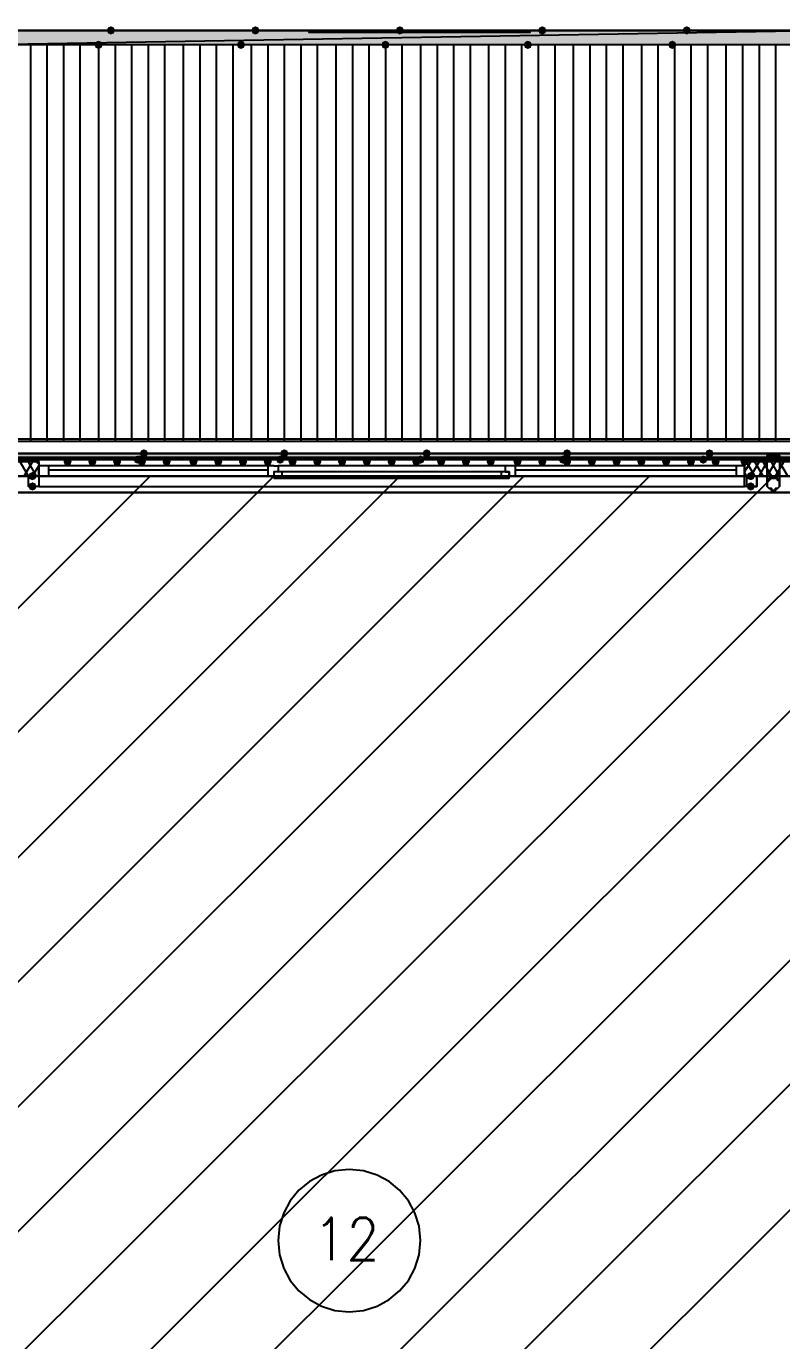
# Model space of a CAD drawing. Header units: millimetres. Extents: x 0 to 420, y 0 to 297.
# Drawn here: x 347.39 to 362.88, y 218.86 to 245.83 of the extents above; entities that cross this region are included whole.
import ezdxf

# ---------------------------------------------------------------- set-up
doc = ezdxf.new("R2010")
doc.units = ezdxf.units.MM
doc.layers.get('0').update_dxf_attribs({"linetype": 'CONTINUOUS'})
doc.styles.get("Standard").update_dxf_attribs({"font": 'STANDARD'})

msp = doc.modelspace()

# ---------------------------------------------------------------- hatches: boundary and pattern name
at = {"true_color": 0x000007}
h = msp.add_hatch(color=0, dxfattribs=at)
h.paths.add_polyline_path([(363.558667, 245.448667), (346.202, 245.448667), (363.558667, 245.745)], flags=0)
h.paths.add_polyline_path([(346.202, 245.448667), (363.558667, 245.745), (346.202, 245.745)], flags=0)
at = {"true_color": 0x0000fe}
for points in [[(349.207667, 245.745), (349.182796, 245.685204), (349.123, 245.660333), (349.063204, 245.685204), (349.038333, 245.745), (349.063204, 245.804796), (349.123, 245.829667), (349.182796, 245.804796)], [(352.171, 245.745), (352.146129, 245.685204), (352.086333, 245.660333), (352.026538, 245.685204), (352.001667, 245.745), (352.026537, 245.804796), (352.086333, 245.829667), (352.146129, 245.804796)], [(355.134333, 245.745), (355.109462, 245.685204), (355.049667, 245.660333), (354.989871, 245.685204), (354.965, 245.745), (354.989871, 245.804796), (355.049667, 245.829667), (355.109462, 245.804796)], [(358.055333, 245.745), (358.030463, 245.685204), (357.970667, 245.660333), (357.910871, 245.685204), (357.886, 245.745), (357.910871, 245.804796), (357.970667, 245.829667), (358.030462, 245.804796)], [(361.018667, 245.745), (360.993796, 245.685204), (360.934, 245.660333), (360.874204, 245.685204), (360.849333, 245.745), (360.874204, 245.804796), (360.934, 245.829667), (360.993796, 245.804796)], [(348.953667, 245.448667), (348.928796, 245.388871), (348.869, 245.364), (348.809204, 245.388871), (348.784333, 245.448667), (348.809204, 245.508462), (348.869, 245.533333), (348.928796, 245.508463)], [(351.874667, 245.448667), (351.849796, 245.388871), (351.79, 245.364), (351.730204, 245.388871), (351.705333, 245.448667), (351.730204, 245.508462), (351.79, 245.533333), (351.849796, 245.508463)], [(354.838, 245.448667), (354.813129, 245.388871), (354.753333, 245.364), (354.693537, 245.388871), (354.668667, 245.448667), (354.693537, 245.508462), (354.753333, 245.533333), (354.813129, 245.508463)], [(357.759, 245.448667), (357.734129, 245.388871), (357.674333, 245.364), (357.614537, 245.388871), (357.589667, 245.448667), (357.614537, 245.508462), (357.674333, 245.533333), (357.734129, 245.508463)], [(360.722333, 245.448667), (360.697462, 245.388871), (360.637667, 245.364), (360.577871, 245.388871), (360.553, 245.448667), (360.577871, 245.508462), (360.637667, 245.533333), (360.697462, 245.508463)], [(349.885, 237.066667), (349.860129, 237.006871), (349.800333, 236.982), (349.740538, 237.006871), (349.715667, 237.066667), (349.740537, 237.126462), (349.800333, 237.151333), (349.860129, 237.126463)], [(352.763667, 237.066667), (352.738796, 237.006871), (352.679, 236.982), (352.619204, 237.006871), (352.594333, 237.066667), (352.619204, 237.126462), (352.679, 237.151333), (352.738796, 237.126463)], [(355.684667, 237.066667), (355.659796, 237.006871), (355.6, 236.982), (355.540204, 237.006871), (355.515333, 237.066667), (355.540204, 237.126462), (355.6, 237.151333), (355.659796, 237.126463)], [(358.563333, 237.066667), (358.538462, 237.006871), (358.478667, 236.982), (358.418871, 237.006871), (358.394, 237.066667), (358.418871, 237.126462), (358.478667, 237.151333), (358.538462, 237.126463)], [(361.484333, 237.066667), (361.459462, 237.006871), (361.399667, 236.982), (361.339871, 237.006871), (361.315, 237.066667), (361.339871, 237.126462), (361.399667, 237.151333), (361.459462, 237.126463)], [(349.758, 236.939667), (349.733129, 236.879871), (349.673333, 236.855), (349.613538, 236.879871), (349.588667, 236.939667), (349.613537, 236.999462), (349.673333, 237.024333), (349.733129, 236.999463)], [(349.800333, 236.939667), (349.775463, 236.879871), (349.715667, 236.855), (349.655871, 236.879871), (349.631, 236.939667), (349.655871, 236.999462), (349.715667, 237.024333), (349.775462, 236.999463)], [(349.800333, 236.939667), (349.775463, 236.879871), (349.715667, 236.855), (349.655871, 236.879871), (349.631, 236.939667), (349.655871, 236.999462), (349.715667, 237.024333), (349.775462, 236.999463)], [(352.679, 236.939667), (352.654129, 236.879871), (352.594333, 236.855), (352.534537, 236.879871), (352.509667, 236.939667), (352.534537, 236.999462), (352.594333, 237.024333), (352.654129, 236.999463)], [(352.679, 236.939667), (352.654129, 236.879871), (352.594333, 236.855), (352.534537, 236.879871), (352.509667, 236.939667), (352.534537, 236.999462), (352.594333, 237.024333), (352.654129, 236.999463)], [(352.679, 236.939667), (352.654129, 236.879871), (352.594333, 236.855), (352.534537, 236.879871), (352.509667, 236.939667), (352.534537, 236.999462), (352.594333, 237.024333), (352.654129, 236.999463)], [(355.557667, 236.939667), (355.532796, 236.879871), (355.473, 236.855), (355.413204, 236.879871), (355.388333, 236.939667), (355.413204, 236.999462), (355.473, 237.024333), (355.532796, 236.999463)], [(355.557667, 236.939667), (355.532796, 236.879871), (355.473, 236.855), (355.413204, 236.879871), (355.388333, 236.939667), (355.413204, 236.999462), (355.473, 237.024333), (355.532796, 236.999463)], [(355.557667, 236.939667), (355.532796, 236.879871), (355.473, 236.855), (355.413204, 236.879871), (355.388333, 236.939667), (355.413204, 236.999462), (355.473, 237.024333), (355.532796, 236.999463)], [(358.478667, 236.939667), (358.453796, 236.879871), (358.394, 236.855), (358.334204, 236.879871), (358.309333, 236.939667), (358.334204, 236.999462), (358.394, 237.024333), (358.453796, 236.999463)], [(358.478667, 236.939667), (358.453796, 236.879871), (358.394, 236.855), (358.334204, 236.879871), (358.309333, 236.939667), (358.334204, 236.999462), (358.394, 237.024333), (358.453796, 236.999463)], [(358.478667, 236.939667), (358.453796, 236.879871), (358.394, 236.855), (358.334204, 236.879871), (358.309333, 236.939667), (358.334204, 236.999462), (358.394, 237.024333), (358.453796, 236.999463)], [(361.357333, 236.939667), (361.332462, 236.879871), (361.272667, 236.855), (361.212871, 236.879871), (361.188, 236.939667), (361.212871, 236.999462), (361.272667, 237.024333), (361.332462, 236.999463)], [(361.357333, 236.939667), (361.332462, 236.879871), (361.272667, 236.855), (361.212871, 236.879871), (361.188, 236.939667), (361.212871, 236.999462), (361.272667, 237.024333), (361.332462, 236.999463)], [(361.357333, 236.939667), (361.332462, 236.879871), (361.272667, 236.855), (361.212871, 236.879871), (361.188, 236.939667), (361.212871, 236.999462), (361.272667, 237.024333), (361.332462, 236.999463)]]:
    msp.add_hatch(color=0, dxfattribs=at).paths.add_polyline_path(points, flags=0)
at = {"true_color": 0x000007}
h = msp.add_hatch(color=0, dxfattribs=at)
h.paths.add_polyline_path([(119.507, 237.066667), (381.550333, 237.066667), (119.507, 236.939667)], flags=0)
h.paths.add_polyline_path([(381.550333, 237.066667), (119.507, 236.939667), (381.550333, 236.939667)], flags=0)
for points in [[(348.318667, 236.897333), (348.293796, 236.837537), (348.234, 236.812667), (348.174204, 236.837537), (348.149333, 236.897333), (348.174204, 236.957129), (348.234, 236.982), (348.293796, 236.957129)], [(348.826667, 236.897333), (348.801796, 236.837537), (348.742, 236.812667), (348.682204, 236.837537), (348.657333, 236.897333), (348.682204, 236.957129), (348.742, 236.982), (348.801796, 236.957129)], [(349.334667, 236.897333), (349.309796, 236.837537), (349.25, 236.812667), (349.190204, 236.837537), (349.165333, 236.897333), (349.190204, 236.957129), (349.25, 236.982), (349.309796, 236.957129)], [(349.842667, 236.897333), (349.817796, 236.837537), (349.758, 236.812667), (349.698204, 236.837537), (349.673333, 236.897333), (349.698204, 236.957129), (349.758, 236.982), (349.817796, 236.957129)], [(350.350667, 236.897333), (350.325796, 236.837537), (350.266, 236.812667), (350.206204, 236.837537), (350.181333, 236.897333), (350.206204, 236.957129), (350.266, 236.982), (350.325796, 236.957129)], [(350.901, 236.897333), (350.876129, 236.837537), (350.816333, 236.812667), (350.756537, 236.837537), (350.731667, 236.897333), (350.756537, 236.957129), (350.816333, 236.982), (350.876129, 236.957129)], [(351.409, 236.897333), (351.384129, 236.837537), (351.324333, 236.812667), (351.264537, 236.837537), (351.239667, 236.897333), (351.264537, 236.957129), (351.324333, 236.982), (351.384129, 236.957129)], [(351.917, 236.897333), (351.892129, 236.837537), (351.832333, 236.812667), (351.772538, 236.837537), (351.747667, 236.897333), (351.772537, 236.957129), (351.832333, 236.982), (351.892129, 236.957129)], [(352.425, 236.897333), (352.400129, 236.837537), (352.340333, 236.812667), (352.280538, 236.837537), (352.255667, 236.897333), (352.280537, 236.957129), (352.340333, 236.982), (352.400129, 236.957129)], [(352.933, 236.897333), (352.908129, 236.837537), (352.848333, 236.812667), (352.788537, 236.837537), (352.763667, 236.897333), (352.788537, 236.957129), (352.848333, 236.982), (352.908129, 236.957129)], [(353.441, 236.897333), (353.416129, 236.837537), (353.356333, 236.812667), (353.296538, 236.837537), (353.271667, 236.897333), (353.296537, 236.957129), (353.356333, 236.982), (353.416129, 236.957129)], [(353.949, 236.897333), (353.924129, 236.837537), (353.864333, 236.812667), (353.804537, 236.837537), (353.779667, 236.897333), (353.804537, 236.957129), (353.864333, 236.982), (353.924129, 236.957129)], [(354.457, 236.897333), (354.432129, 236.837537), (354.372333, 236.812667), (354.312538, 236.837537), (354.287667, 236.897333), (354.312537, 236.957129), (354.372333, 236.982), (354.432129, 236.957129)], [(354.965, 236.897333), (354.940129, 236.837537), (354.880333, 236.812667), (354.820538, 236.837537), (354.795667, 236.897333), (354.820537, 236.957129), (354.880333, 236.982), (354.940129, 236.957129)], [(355.473, 236.897333), (355.448129, 236.837537), (355.388333, 236.812667), (355.328538, 236.837537), (355.303667, 236.897333), (355.328537, 236.957129), (355.388333, 236.982), (355.448129, 236.957129)], [(355.981, 236.897333), (355.956129, 236.837537), (355.896333, 236.812667), (355.836537, 236.837537), (355.811667, 236.897333), (355.836537, 236.957129), (355.896333, 236.982), (355.956129, 236.957129)], [(356.489, 236.897333), (356.464129, 236.837537), (356.404333, 236.812667), (356.344538, 236.837537), (356.319667, 236.897333), (356.344537, 236.957129), (356.404333, 236.982), (356.464129, 236.957129)], [(356.997, 236.897333), (356.972129, 236.837537), (356.912333, 236.812667), (356.852538, 236.837537), (356.827667, 236.897333), (356.852537, 236.957129), (356.912333, 236.982), (356.972129, 236.957129)], [(357.547333, 236.897333), (357.522462, 236.837537), (357.462667, 236.812667), (357.402871, 236.837537), (357.378, 236.897333), (357.402871, 236.957129), (357.462667, 236.982), (357.522462, 236.957129)], [(358.055333, 236.897333), (358.030463, 236.837537), (357.970667, 236.812667), (357.910871, 236.837537), (357.886, 236.897333), (357.910871, 236.957129), (357.970667, 236.982), (358.030462, 236.957129)], [(358.563333, 236.897333), (358.538462, 236.837537), (358.478667, 236.812667), (358.418871, 236.837537), (358.394, 236.897333), (358.418871, 236.957129), (358.478667, 236.982), (358.538462, 236.957129)], [(359.071333, 236.897333), (359.046462, 236.837537), (358.986667, 236.812667), (358.926871, 236.837537), (358.902, 236.897333), (358.926871, 236.957129), (358.986667, 236.982), (359.046462, 236.957129)], [(359.579333, 236.897333), (359.554463, 236.837537), (359.494667, 236.812667), (359.434871, 236.837537), (359.41, 236.897333), (359.434871, 236.957129), (359.494667, 236.982), (359.554462, 236.957129)], [(360.087333, 236.897333), (360.062462, 236.837537), (360.002667, 236.812667), (359.942871, 236.837537), (359.918, 236.897333), (359.942871, 236.957129), (360.002667, 236.982), (360.062462, 236.957129)], [(360.595333, 236.897333), (360.570462, 236.837537), (360.510667, 236.812667), (360.450871, 236.837537), (360.426, 236.897333), (360.450871, 236.957129), (360.510667, 236.982), (360.570462, 236.957129)], [(361.103333, 236.897333), (361.078463, 236.837537), (361.018667, 236.812667), (360.958871, 236.837537), (360.934, 236.897333), (360.958871, 236.957129), (361.018667, 236.982), (361.078462, 236.957129)], [(361.611333, 236.897333), (361.586462, 236.837537), (361.526667, 236.812667), (361.466871, 236.837537), (361.442, 236.897333), (361.466871, 236.957129), (361.526667, 236.982), (361.586462, 236.957129)], [(362.204, 236.897333), (362.179129, 236.837537), (362.119333, 236.812667), (362.059537, 236.837537), (362.034667, 236.897333), (362.059537, 236.957129), (362.119333, 236.982), (362.179129, 236.957129)], [(347.599, 236.601), (347.574129, 236.541204), (347.514333, 236.516333), (347.454538, 236.541204), (347.429667, 236.601), (347.454537, 236.660796), (347.514333, 236.685667), (347.574129, 236.660796)], [(362.331, 236.601), (362.306129, 236.541204), (362.246333, 236.516333), (362.186537, 236.541204), (362.161667, 236.601), (362.186537, 236.660796), (362.246333, 236.685667), (362.306129, 236.660796)], [(347.599, 236.389333), (347.574129, 236.329537), (347.514333, 236.304667), (347.454538, 236.329537), (347.429667, 236.389333), (347.454537, 236.449129), (347.514333, 236.474), (347.574129, 236.449129)], [(362.331, 236.389333), (362.306129, 236.329537), (362.246333, 236.304667), (362.186537, 236.329537), (362.161667, 236.389333), (362.186537, 236.449129), (362.246333, 236.474), (362.306129, 236.449129)]]:
    msp.add_hatch(color=0, dxfattribs=at).paths.add_polyline_path(points, flags=0)

# ---------------------------------------------------------------- linework, layer by layer
at = {"color": 0, "true_color": 0x000007}
for points in [[(363.558667, 245.745), (363.558667, 245.448667), (346.202, 245.448667), (346.202, 245.745), (346.202, 245.448667), (328.803, 245.448667), (328.803, 245.745), (328.803, 245.448667), (311.404, 245.448667), (311.404, 245.745), (311.404, 245.448667), (294.005, 245.448667), (294.005, 245.745), (276.648333, 245.745), (276.648333, 245.448667), (294.005, 245.448667), (294.005, 245.745), (311.404, 245.745), (328.803, 245.745), (346.202, 245.745)], [(363.558667, 245.448667), (346.202, 245.448667), (363.558667, 245.745)], [(346.202, 245.448667), (363.558667, 245.745), (346.202, 245.745)], [(357.716667, 245.745), (357.716667, 245.702667), (353.187, 245.702667), (353.187, 245.745)], [(381.550333, 244.898333), (381.550333, 245.448667), (119.507, 245.448667), (119.507, 244.898333), (119.507, 237.871), (119.507, 237.320667), (381.550333, 237.320667), (381.550333, 237.871)], [(363.601, 236.982), (346.202, 236.982), (346.202, 237.363), (363.601, 237.363)], [(119.507, 237.066667), (381.550333, 237.066667), (119.507, 236.939667)], [(381.550333, 237.066667), (119.507, 236.939667), (381.550333, 236.939667)], [(119.507, 237.066667), (119.507, 236.939667), (381.550333, 236.939667), (381.550333, 237.066667)], [(347.641333, 236.601), (347.641333, 236.812667)], [(362.119333, 236.601), (362.119333, 236.812667)], [(362.585, 236.982), (362.585, 237.024333), (362.627333, 237.024333), (362.669667, 237.024333), (362.712, 237.024333), (362.754333, 237.024333), (362.796667, 237.024333), (362.839, 237.024333), (362.839, 236.982), (362.796667, 236.982), (362.754333, 236.982), (362.712, 236.982), (362.669667, 236.982), (362.627333, 236.982)], [(392.938, 236.601), (258.868333, 236.601), (258.868333, 205.613), (242.189, 205.613), (242.189, 236.601), (108.161667, 236.601), (108.161667, 119.972667), (242.189, 119.972667), (242.189, 150.960667), (258.868333, 150.960667), (258.868333, 119.972667), (392.938, 119.972667)], [(347.429667, 236.601), (347.641333, 236.601), (347.641333, 236.389333), (347.429667, 236.389333), (347.429667, 236.601), (347.641333, 236.601), (347.641333, 236.389333), (347.429667, 236.389333)], [(352.467333, 236.558667), (352.636667, 236.558667), (352.636667, 236.685667), (352.467333, 236.685667)], [(357.293333, 236.685667), (357.124, 236.685667), (357.124, 236.558667), (357.293333, 236.558667)], [(362.119333, 236.601), (362.373333, 236.601), (362.373333, 236.389333), (362.119333, 236.389333)], [(362.161667, 236.601), (362.161667, 236.389333), (362.373333, 236.389333), (362.373333, 236.601)], [(362.585, 236.431667), (362.585, 236.389333), (362.627333, 236.347), (362.669667, 236.347), (362.669667, 236.304667), (362.712, 236.304667), (362.754333, 236.304667), (362.754333, 236.347), (362.796667, 236.347), (362.839, 236.389333), (362.839, 236.431667), (362.839, 236.474), (362.839, 236.516333), (362.796667, 236.516333), (362.796667, 236.558667), (362.754333, 236.558667), (362.712, 236.558667), (362.669667, 236.558667), (362.627333, 236.558667), (362.627333, 236.516333), (362.585, 236.516333), (362.585, 236.474), (362.585, 236.431667), (362.585, 236.474), (362.585, 236.516333), (362.627333, 236.516333), (362.627333, 236.558667), (362.669667, 236.558667), (362.712, 236.558667), (362.754333, 236.558667), (362.796667, 236.558667), (362.796667, 236.516333), (362.839, 236.516333), (362.839, 236.474), (362.839, 236.431667), (362.839, 236.389333), (362.796667, 236.347), (362.754333, 236.347), (362.754333, 236.304667), (362.712, 236.304667), (362.669667, 236.304667), (362.669667, 236.347), (362.627333, 236.347), (362.585, 236.389333)], [(362.839, 236.431667), (362.839, 236.389333), (362.796667, 236.347), (362.754333, 236.347), (362.754333, 236.304667), (362.712, 236.304667), (362.669667, 236.304667), (362.669667, 236.347), (362.627333, 236.347), (362.585, 236.389333), (362.585, 236.431667), (362.585, 236.474), (362.585, 236.516333), (362.627333, 236.516333), (362.627333, 236.558667), (362.669667, 236.558667), (362.712, 236.558667), (362.754333, 236.558667), (362.796667, 236.558667), (362.796667, 236.516333), (362.839, 236.516333), (362.839, 236.474)], [(242.189, 236.262333), (242.189, 205.613), (258.868333, 205.613), (258.868333, 236.262333), (392.557, 236.262333), (392.557, 120.311333), (258.868333, 120.311333), (258.868333, 150.960667), (242.189, 150.960667), (242.189, 120.311333), (108.500333, 120.311333), (108.500333, 236.262333)]]:
    msp.add_lwpolyline(points, close=True, dxfattribs=at)
for points in [[(363.558667, 245.745), (346.202, 245.745)], [(353.187, 245.702667), (353.187, 245.745), (357.716667, 245.745)], [(119.507, 236.939667), (381.550333, 236.939667), (119.507, 236.939667), (381.550333, 236.939667)], [(119.507, 236.939667), (381.550333, 236.939667)], [(119.507, 236.939667), (381.550333, 236.939667)], [(347.641333, 236.897333), (344.762667, 236.897333)], [(347.429667, 236.601), (347.260333, 236.897333)], [(347.345, 236.601), (347.514333, 236.897333)], [(347.599, 236.601), (347.429667, 236.897333)], [(347.514333, 236.601), (347.641333, 236.812667)], [(347.641333, 236.855), (347.599, 236.897333)], [(347.641333, 236.897333), (347.641333, 236.982), (362.119333, 236.982), (362.119333, 236.897333)], [(347.641333, 236.897333), (347.641333, 236.812667), (347.641333, 236.601)], [(347.641333, 236.897333), (347.641333, 236.812667)], [(347.641333, 236.601), (347.853, 236.601), (347.853, 236.812667), (347.641333, 236.812667)], [(352.340333, 236.812667), (347.853, 236.812667)], [(352.467333, 236.812667), (352.340333, 236.812667), (352.340333, 236.601), (352.467333, 236.601)], [(352.467333, 236.812667), (352.552, 236.812667), (352.552, 236.685667), (352.467333, 236.685667), (352.467333, 236.601)], [(357.208667, 236.812667), (352.552, 236.812667)], [(357.335667, 236.812667), (357.208667, 236.812667), (357.208667, 236.685667), (357.293333, 236.685667), (357.293333, 236.601), (357.335667, 236.601)], [(357.335667, 236.601), (357.420333, 236.601), (357.420333, 236.812667), (357.335667, 236.812667)], [(361.95, 236.812667), (357.420333, 236.812667)], [(362.119333, 236.812667), (361.95, 236.812667), (361.95, 236.601), (362.119333, 236.601)], [(362.119333, 236.685667), (362.246333, 236.897333)], [(362.119333, 236.897333), (362.119333, 236.812667), (362.119333, 236.601)], [(362.119333, 236.897333), (362.119333, 236.812667)], [(365.040333, 236.897333), (362.119333, 236.897333)], [(362.331, 236.601), (362.161667, 236.897333)], [(362.246333, 236.601), (362.415667, 236.897333)], [(362.500333, 236.601), (362.331, 236.897333)], [(362.415667, 236.601), (362.585, 236.897333)], [(362.669667, 236.601), (362.500333, 236.897333)], [(362.585, 236.431667), (362.585, 236.982)], [(362.585, 236.601), (362.754333, 236.897333)], [(362.839, 236.601), (362.669667, 236.897333)], [(362.754333, 236.601), (362.923667, 236.897333)], [(362.839, 236.982), (362.839, 236.431667)], [(363.008333, 236.601), (362.839, 236.897333)], [(344.762667, 236.601), (347.641333, 236.601)], [(354.880333, 236.601), (347.641333, 236.601), (347.641333, 236.516333)], [(354.880333, 236.601), (347.641333, 236.601), (347.641333, 236.516333)], [(347.641333, 236.601), (362.119333, 236.601)], [(347.641333, 236.516333), (347.641333, 236.389333), (354.880333, 236.389333)], [(347.641333, 236.516333), (347.641333, 236.389333), (354.880333, 236.389333)], [(347.853, 236.728), (352.340333, 236.728)], [(347.853, 236.601), (352.340333, 236.601)], [(357.124, 236.685667), (352.636667, 236.685667)], [(352.636667, 236.601), (357.124, 236.601)], [(352.636667, 236.558667), (357.124, 236.558667)], [(352.636667, 236.558667), (357.124, 236.558667)], [(362.119333, 236.516333), (362.119333, 236.601), (354.880333, 236.601)], [(362.119333, 236.516333), (362.119333, 236.601), (354.880333, 236.601)], [(354.880333, 236.389333), (362.119333, 236.389333), (362.119333, 236.516333)], [(354.880333, 236.389333), (362.119333, 236.389333), (362.119333, 236.516333)], [(357.420333, 236.728), (361.95, 236.728)], [(357.420333, 236.601), (361.95, 236.601)], [(362.161667, 236.601), (362.119333, 236.685667)], [(362.119333, 236.601), (365.040333, 236.601)], [(355.473, 220.9165), (355.443328, 221.210844), (355.358228, 221.484996), (355.223572, 221.733083), (355.045232, 221.949232), (354.829083, 222.127572), (354.580996, 222.262228), (354.306844, 222.347328), (354.0125, 222.377), (353.718156, 222.347328), (353.444004, 222.262228), (353.195917, 222.127572), (352.979768, 221.949232), (352.801428, 221.733083), (352.666772, 221.484996), (352.581672, 221.210844), (352.552, 220.9165)], [(352.552, 220.9165), (352.581672, 220.622156), (352.666772, 220.348004), (352.801428, 220.099917), (352.979768, 219.883768), (353.195917, 219.705428), (353.444004, 219.570772), (353.718156, 219.485672), (354.0125, 219.456), (354.306844, 219.485672), (354.580996, 219.570772), (354.829083, 219.705428), (355.045232, 219.883768), (355.223572, 220.099917), (355.358228, 220.348004), (355.443328, 220.622156), (355.473, 220.9165)]]:
    msp.add_lwpolyline(points, dxfattribs=at)
at = {"color": 0, "true_color": 0x0000fd}
for points in [[(347.472, 245.448667), (347.472, 237.320667)], [(347.810667, 245.448667), (347.810667, 237.320667)], [(348.149333, 245.448667), (348.149333, 237.320667)], [(348.488, 245.448667), (348.488, 237.320667)], [(348.869, 245.448667), (348.869, 237.320667)], [(349.207667, 245.448667), (349.207667, 237.320667)], [(349.546333, 245.448667), (349.546333, 237.320667)], [(349.885, 245.448667), (349.885, 237.320667)], [(350.223667, 245.448667), (350.223667, 237.320667)], [(350.604667, 245.448667), (350.604667, 237.320667)], [(350.943333, 245.448667), (350.943333, 237.320667)], [(351.282, 245.448667), (351.282, 237.320667)], [(351.620667, 245.448667), (351.620667, 237.320667)], [(352.001667, 245.448667), (352.001667, 237.320667)], [(352.340333, 245.448667), (352.340333, 237.320667)], [(352.679, 245.448667), (352.679, 237.320667)], [(353.017667, 245.448667), (353.017667, 237.320667)], [(353.356333, 245.448667), (353.356333, 237.320667)], [(353.737333, 245.448667), (353.737333, 237.320667)], [(354.076, 245.448667), (354.076, 237.320667)], [(354.414667, 245.448667), (354.414667, 237.320667)], [(354.753333, 245.448667), (354.753333, 237.320667)], [(355.092, 245.448667), (355.092, 237.320667)], [(355.473, 245.448667), (355.473, 237.320667)], [(355.811667, 245.448667), (355.811667, 237.320667)], [(356.150333, 245.448667), (356.150333, 237.320667)], [(356.489, 245.448667), (356.489, 237.320667)], [(356.87, 245.448667), (356.87, 237.320667)], [(357.208667, 245.448667), (357.208667, 237.320667)], [(357.547333, 245.448667), (357.547333, 237.320667)], [(357.886, 245.448667), (357.886, 237.320667)], [(358.224667, 245.448667), (358.224667, 237.320667)], [(358.605667, 245.448667), (358.605667, 237.320667)], [(358.944333, 245.448667), (358.944333, 237.320667)], [(359.283, 245.448667), (359.283, 237.320667)], [(359.621667, 245.448667), (359.621667, 237.320667)], [(360.002667, 245.448667), (360.002667, 237.320667)], [(360.341333, 245.448667), (360.341333, 237.320667)], [(360.68, 245.448667), (360.68, 237.320667)], [(361.018667, 245.448667), (361.018667, 237.320667)], [(361.357333, 245.448667), (361.357333, 237.320667)], [(361.738333, 245.448667), (361.738333, 237.320667)], [(362.077, 245.448667), (362.077, 237.320667)], [(362.415667, 245.448667), (362.415667, 237.320667)], [(362.754333, 245.448667), (362.754333, 237.320667)]]:
    msp.add_lwpolyline(points, dxfattribs=at)
at = {"color": 0, "true_color": 0x000003}
for points in [[(315.425667, 202.141666), (349.927334, 236.600999)], [(318.008, 202.141666), (352.467334, 236.600999)], [(320.548, 202.141666), (355.049667, 236.600999)], [(323.130334, 202.141666), (357.589667, 236.600999)], [(325.670334, 202.141666), (360.172, 236.600999)], [(328.252667, 202.141666), (362.712, 236.600999)], [(330.792667, 202.141666), (365.294334, 236.600999)], [(333.375, 202.141666), (367.876667, 236.600999)], [(335.915, 202.141666), (370.416667, 236.600999)], [(338.497334, 202.141666), (372.999, 236.600999)], [(341.037334, 202.141666), (375.539, 236.600999)], [(343.619667, 202.141666), (378.121334, 236.600999)]]:
    msp.add_lwpolyline(points, dxfattribs=at)
at = {"color": 0, "true_color": 0x00002b}
msp.add_lwpolyline([(363.431667, 202.141667), (363.431667, 236.601), (346.329, 236.601), (346.329, 202.141667)], close=True, dxfattribs=at)
at = {"color": 0, "true_color": 0x0000fe}
msp.add_lwpolyline([(242.189, 236.262333), (108.500333, 236.262333), (108.500333, 120.311333), (242.189, 120.311333), (242.189, 150.960667), (258.868333, 150.960667), (258.868333, 120.311333), (392.557, 120.311333), (392.557, 236.262333), (258.868333, 236.262333), (258.868333, 205.613), (242.189, 205.613)], close=True, dxfattribs=at)

# ---------------------------------------------------------------- texts
at = {"color": 0, "true_color": 0x000007, "insert": (353.271667, 221.386363), "char_height": 0.872032, "width": 0.87203199, "attachment_point": 1}
msp.add_mtext('12', dxfattribs=at)

doc.saveas('drawing.dxf')
